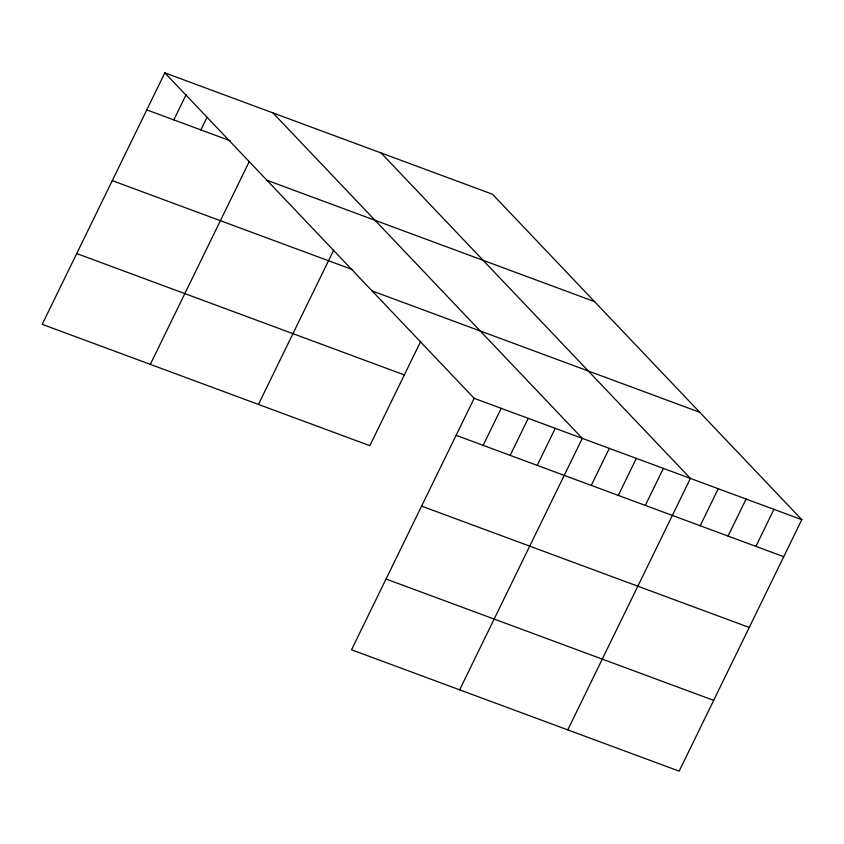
<?xml version="1.0" encoding="UTF-8"?>
<svg xmlns="http://www.w3.org/2000/svg" width="844" height="844" viewBox="0 0 844 844"><rect width="100%" height="100%" fill="white"/><g stroke="black" fill="none" stroke-linecap="round" stroke-linejoin="round"><path stroke-width="1.27" d="M164.844 72.858L474.17 398.315L351.526 649.785L679.156 771.142L801.8 519.672L492.474 194.215L164.844 72.858L42.2 324.328L369.83 445.685L420.713 341.345M173.822 119.89L186.239 94.444M200.851 129.902L207.054 117.179M150.316 364.376L249.159 161.721M258.433 404.424L333.686 250.119M483.148 445.347L501.199 408.327M510.177 455.359L528.228 418.339M537.206 465.371L555.257 428.351M459.642 689.833L582.286 438.363L272.96 112.906M591.264 485.395L609.315 448.375M618.293 495.407L636.344 458.387M645.322 505.419L663.373 468.399M567.759 729.881L690.403 478.411L381.077 152.954M700.203 525.738L718.255 488.729M728.055 536.056L746.107 499.047M755.897 546.374L773.948 509.365M146.793 109.878L230.338 140.821M266.926 180.257L594.556 301.614M112.284 180.648L352.729 269.711M372.098 290.916L699.718 412.273M474.17 398.315L801.8 519.672M76.72 253.559L404.339 374.915M456.119 435.335L783.749 556.692M421.61 506.105L749.229 627.461M386.046 579.016L713.665 700.372"/></g></svg>
